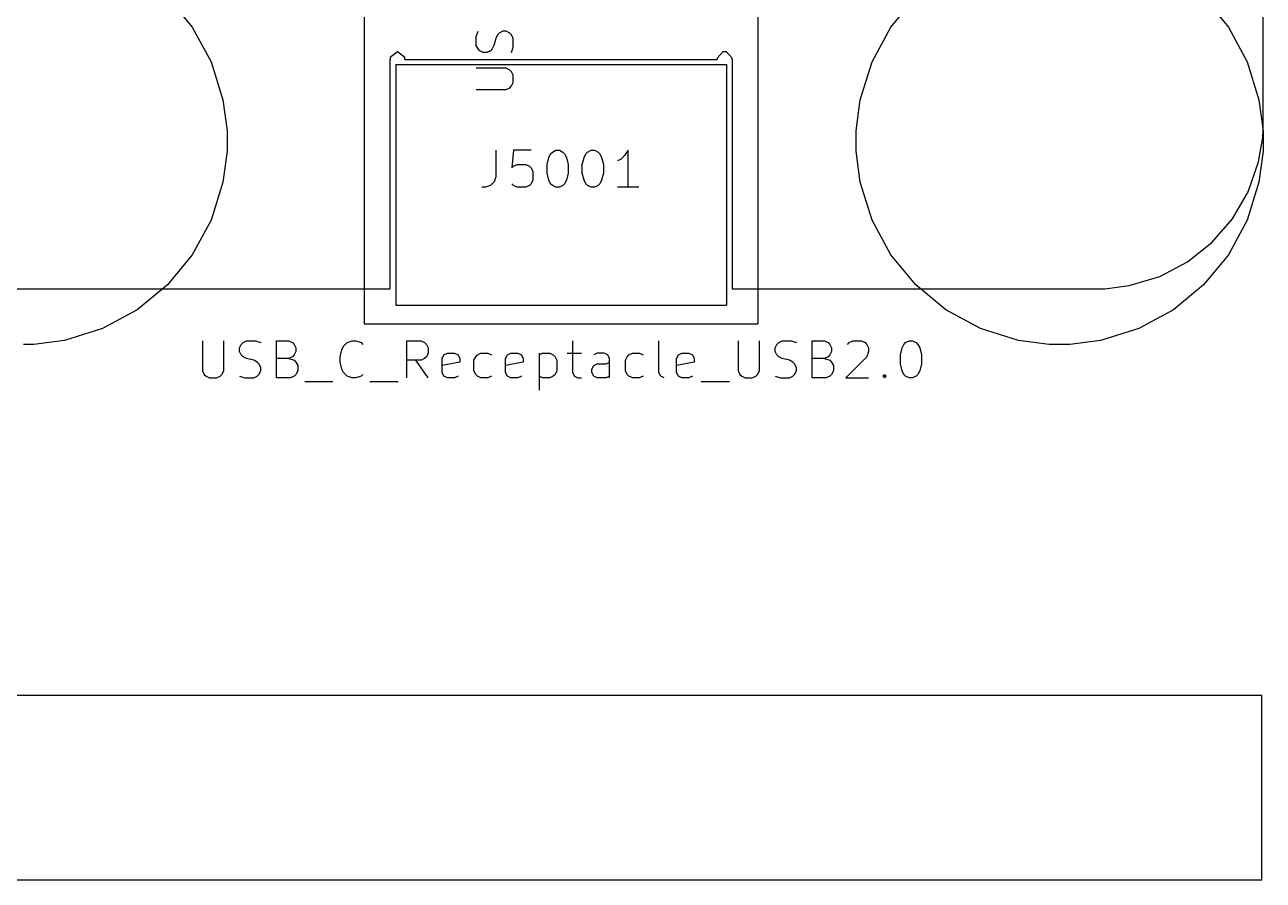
# Model space of a CAD drawing. Extents: x 0 to 141, y 0 to 216.
# Drawn here: x 100.71 to 134.18, y 0.05 to 23.16 of the extents above; entities that cross this region are included whole.
import ezdxf

# ---------------------------------------------------------------- set-up
doc = ezdxf.new("R2010")
doc.units = 0
doc.layers.get('0').update_dxf_attribs({"linetype": 'CONTINUOUS'})

msp = doc.modelspace()

# ---------------------------------------------------------------- linework, layer by layer
at = {"color": 0}
for p, q in [((134.181, 20.3385), (134.181, 65.8386)), ((109.887, 24.5043), (109.887, 15.084)), ((120.527, 24.5043), (120.527, 15.084)), ((104.567, 23.9103), (105.239, 23.0973)), ((124.117, 23.0973), (124.789, 23.9103)), ((132.567, 23.9103), (133.239, 23.0973)), ((105.239, 23.0973), (105.747, 22.163)), ((123.61, 22.163), (124.117, 23.0973)), ((133.239, 23.0973), (133.745, 22.163)), ((112.915, 22.8437), (112.963, 22.9871)), ((112.915, 22.6053), (112.915, 22.8437)), ((113.439, 22.7955), (113.392, 22.6053)), ((113.487, 22.8906), (113.439, 22.7955)), ((113.534, 22.9388), (113.487, 22.8906)), ((113.629, 22.9871), (113.534, 22.9388)), ((113.725, 22.9871), (113.629, 22.9871)), ((113.821, 22.9388), (113.725, 22.9871)), ((113.867, 22.8906), (113.821, 22.9388)), ((113.915, 22.7955), (113.867, 22.8906)), ((113.915, 22.5585), (113.915, 22.7955)), ((110.786, 22.4289), (110.586, 22.2787)), ((110.987, 22.2787), (110.786, 22.4289)), ((112.963, 22.5103), (112.915, 22.6053)), ((113.01, 22.462), (112.963, 22.5103)), ((113.105, 22.4152), (113.01, 22.462)), ((113.297, 22.462), (113.2, 22.4152)), ((113.344, 22.5103), (113.297, 22.462)), ((113.392, 22.6053), (113.344, 22.5103)), ((113.867, 22.4152), (113.915, 22.5585)), ((119.575, 22.4331), (119.425, 22.2567)), ((119.626, 22.4331), (119.575, 22.4331)), ((119.676, 22.4331), (119.626, 22.4331)), ((119.826, 22.2567), (119.676, 22.4331)), ((105.747, 22.163), (106.066, 21.1308)), ((110.586, 22.2787), (110.586, 22.2278)), ((110.586, 16.028), (110.586, 22.2278)), ((110.987, 22.2278), (110.987, 22.2787)), ((110.987, 22.2278), (119.426, 22.2278)), ((113.2, 22.4152), (113.105, 22.4152)), ((119.425, 22.2567), (119.426, 22.2278)), ((119.826, 22.2278), (119.826, 22.2567)), ((119.827, 22.2278), (119.827, 16.028)), ((123.29, 21.1308), (123.61, 22.163)), ((133.745, 22.163), (134.065, 21.1308)), ((110.738, 22.0845), (110.738, 15.5842)), ((110.738, 22.0845), (119.677, 22.0845)), ((113.725, 21.9866), (112.915, 21.9866)), ((113.821, 21.9384), (113.725, 21.9866)), ((113.867, 21.8915), (113.821, 21.9384)), ((113.915, 21.7964), (113.867, 21.8915)), ((113.915, 21.6049), (113.915, 21.7964)), ((119.677, 22.0845), (119.677, 15.5842)), ((113.725, 21.4147), (113.821, 21.4629)), ((113.821, 21.4629), (113.867, 21.5098)), ((113.867, 21.5098), (113.915, 21.6049)), ((106.066, 21.1308), (106.179, 20.2999)), ((112.915, 21.4147), (113.725, 21.4147)), ((123.179, 20.2999), (123.29, 21.1308)), ((134.065, 21.1308), (134.178, 20.2999)), ((106.179, 20.2999), (106.179, 20.0215)), ((123.179, 20.0215), (123.179, 20.2999)), ((134.056, 19.462), (134.171, 20.1194)), ((134.171, 20.1194), (134.181, 20.3385)), ((134.178, 20.2999), (134.178, 20.0215)), ((106.179, 20.0215), (106.179, 19.7445)), ((113.446, 19.7721), (113.446, 19.0569)), ((113.923, 19.7721), (113.874, 19.2953)), ((114.398, 19.7721), (113.923, 19.7721)), ((114.97, 19.7239), (115.065, 19.7721)), ((115.065, 19.7721), (115.16, 19.7721)), ((115.16, 19.7721), (115.255, 19.7239)), ((115.922, 19.7239), (116.017, 19.7721)), ((116.017, 19.7721), (116.112, 19.7721)), ((116.112, 19.7721), (116.207, 19.7239)), ((117.017, 19.7721), (116.923, 19.6288)), ((117.017, 18.7716), (117.017, 19.7721)), ((123.179, 19.7445), (123.179, 20.0215)), ((134.178, 20.0215), (134.178, 19.7445)), ((106.179, 19.7445), (106.066, 18.9136)), ((114.826, 19.3904), (114.875, 19.5805)), ((114.875, 19.5805), (114.922, 19.677)), ((114.922, 19.677), (114.97, 19.7239)), ((115.255, 19.7239), (115.303, 19.677)), ((115.303, 19.677), (115.35, 19.5805)), ((115.35, 19.5805), (115.398, 19.3904)), ((115.778, 19.3904), (115.827, 19.5805)), ((115.827, 19.5805), (115.874, 19.677)), ((115.874, 19.677), (115.922, 19.7239)), ((116.207, 19.7239), (116.255, 19.677)), ((116.255, 19.677), (116.302, 19.5805)), ((116.302, 19.5805), (116.351, 19.3904)), ((116.826, 19.5337), (116.731, 19.4855)), ((116.923, 19.6288), (116.826, 19.5337)), ((123.29, 18.9136), (123.179, 19.7445)), ((133.773, 18.649), (134.056, 19.462)), ((134.178, 19.7445), (134.065, 18.9136)), ((113.874, 19.2953), (113.923, 19.3435)), ((113.923, 19.3435), (114.017, 19.3904)), ((114.017, 19.3904), (114.254, 19.3904)), ((114.254, 19.3904), (114.351, 19.3435)), ((114.351, 19.3435), (114.398, 19.2953)), ((114.398, 19.2953), (114.446, 19.2002)), ((114.446, 19.2002), (114.446, 18.9618)), ((114.826, 19.1534), (114.826, 19.3904)), ((114.875, 18.9618), (114.826, 19.1534)), ((115.398, 19.1534), (115.35, 18.9618)), ((115.398, 19.3904), (115.398, 19.1534)), ((115.778, 19.1534), (115.778, 19.3904)), ((115.827, 18.9618), (115.778, 19.1534)), ((116.351, 19.1534), (116.302, 18.9618)), ((116.351, 19.3904), (116.351, 19.1534)), ((106.066, 18.9136), (105.747, 17.8814)), ((113.161, 18.7716), (113.065, 18.7716)), ((113.302, 18.8199), (113.161, 18.7716)), ((113.397, 18.915), (113.302, 18.8199)), ((113.446, 19.0569), (113.397, 18.915)), ((113.923, 18.8199), (113.874, 18.8667)), ((114.017, 18.7716), (113.923, 18.8199)), ((114.254, 18.7716), (114.017, 18.7716)), ((114.351, 18.8199), (114.254, 18.7716)), ((114.398, 18.8667), (114.351, 18.8199)), ((114.446, 18.9618), (114.398, 18.8667)), ((114.922, 18.8667), (114.875, 18.9618)), ((114.97, 18.8199), (114.922, 18.8667)), ((115.065, 18.7716), (114.97, 18.8199)), ((115.16, 18.7716), (115.065, 18.7716)), ((115.255, 18.8199), (115.16, 18.7716)), ((115.303, 18.8667), (115.255, 18.8199)), ((115.35, 18.9618), (115.303, 18.8667)), ((115.874, 18.8667), (115.827, 18.9618)), ((115.922, 18.8199), (115.874, 18.8667)), ((116.017, 18.7716), (115.922, 18.8199)), ((116.112, 18.7716), (116.017, 18.7716)), ((116.207, 18.8199), (116.112, 18.7716)), ((116.255, 18.8667), (116.207, 18.8199)), ((116.302, 18.9618), (116.255, 18.8667)), ((117.303, 18.7716), (116.731, 18.7716)), ((123.61, 17.8814), (123.29, 18.9136)), ((134.065, 18.9136), (133.745, 17.8814)), ((133.347, 17.9159), (133.773, 18.649)), ((105.747, 17.8814), (105.239, 16.9458)), ((124.117, 16.9458), (123.61, 17.8814)), ((132.796, 17.2806), (133.347, 17.9159)), ((133.745, 17.8814), (133.239, 16.9458)), ((132.137, 16.7569), (132.796, 17.2806)), ((105.239, 16.9458), (104.567, 16.1327)), ((124.789, 16.1327), (124.117, 16.9458)), ((131.386, 16.3628), (132.137, 16.7569)), ((133.239, 16.9458), (132.567, 16.1327)), ((104.567, 16.1327), (103.754, 15.4602)), ((125.603, 15.4602), (124.789, 16.1327)), ((129.899, 16.028), (130.561, 16.1148)), ((130.561, 16.1148), (131.386, 16.3628)), ((132.567, 16.1327), (131.753, 15.4602)), ((97.7304, 16.028), (110.586, 16.028)), ((119.827, 16.028), (129.68, 16.028)), ((129.68, 16.028), (129.899, 16.028)), ((103.754, 15.4602), (102.818, 14.9531)), ((110.738, 15.5842), (119.677, 15.5842)), ((126.537, 14.9531), (125.603, 15.4602)), ((131.753, 15.4602), (130.818, 14.9531)), ((109.887, 15.084), (120.527, 15.084)), ((102.818, 14.9531), (101.786, 14.6334)), ((127.569, 14.6334), (126.537, 14.9531)), ((130.818, 14.9531), (129.786, 14.6334)), ((100.955, 14.5204), (100.678, 14.5204)), ((101.786, 14.6334), (100.955, 14.5204)), ((105.518, 14.6224), (105.518, 13.8121)), ((106.088, 13.8121), (106.088, 14.6224)), ((106.517, 14.4308), (106.565, 14.5259)), ((106.517, 14.3357), (106.517, 14.4308)), ((106.565, 14.5259), (106.612, 14.5741)), ((106.612, 14.5741), (106.707, 14.6224)), ((106.707, 14.6224), (106.945, 14.6224)), ((106.945, 14.6224), (107.089, 14.5741)), ((107.517, 13.6219), (107.517, 14.6224)), ((107.517, 14.6224), (107.851, 14.6224)), ((107.851, 14.6224), (107.946, 14.5741)), ((107.946, 14.5741), (107.993, 14.5259)), ((107.993, 14.5259), (108.041, 14.4308)), ((108.041, 14.4308), (108.041, 14.3357)), ((109.279, 14.3839), (109.327, 14.4791)), ((109.327, 14.4791), (109.422, 14.5741)), ((109.422, 14.5741), (109.565, 14.6224)), ((109.565, 14.6224), (109.66, 14.6224)), ((109.66, 14.6224), (109.803, 14.5741)), ((109.803, 14.5741), (109.85, 14.5259)), ((111.041, 13.6219), (111.041, 14.6224)), ((111.041, 14.6224), (111.421, 14.6224)), ((111.421, 14.6224), (111.518, 14.5741)), ((111.518, 14.5741), (111.565, 14.5259)), ((111.565, 14.5259), (111.613, 14.4308)), ((111.613, 14.4308), (111.613, 14.2889)), ((115.517, 14.6224), (115.517, 13.7652)), ((117.85, 13.7652), (117.85, 14.6224)), ((119.993, 14.6224), (119.993, 13.8121)), ((120.565, 13.8121), (120.565, 14.6224)), ((120.993, 14.4308), (121.041, 14.5259)), ((120.993, 14.3357), (120.993, 14.4308)), ((121.041, 14.5259), (121.088, 14.5741)), ((121.088, 14.5741), (121.183, 14.6224)), ((121.183, 14.6224), (121.422, 14.6224)), ((121.422, 14.6224), (121.565, 14.5741)), ((121.994, 13.6219), (121.994, 14.6224)), ((121.994, 14.6224), (122.327, 14.6224)), ((122.327, 14.6224), (122.422, 14.5741)), ((122.422, 14.5741), (122.469, 14.5259)), ((122.469, 14.5259), (122.517, 14.4308)), ((122.517, 14.4308), (122.517, 14.3357)), ((122.946, 14.5259), (122.993, 14.5741)), ((122.993, 14.5741), (123.089, 14.6224)), ((123.089, 14.6224), (123.326, 14.6224)), ((123.326, 14.6224), (123.421, 14.5741)), ((123.421, 14.5741), (123.469, 14.5259)), ((123.469, 14.5259), (123.518, 14.4308)), ((123.518, 14.4308), (123.518, 14.3357)), ((124.375, 14.2407), (124.422, 14.4308)), ((124.422, 14.4308), (124.47, 14.5259)), ((124.47, 14.5259), (124.517, 14.5741)), ((124.517, 14.5741), (124.612, 14.6224)), ((124.612, 14.6224), (124.707, 14.6224)), ((124.707, 14.6224), (124.803, 14.5741)), ((124.803, 14.5741), (124.85, 14.5259)), ((124.85, 14.5259), (124.899, 14.4308)), ((124.899, 14.4308), (124.945, 14.2407)), ((128.4, 14.5204), (127.569, 14.6334)), ((128.679, 14.5204), (128.4, 14.5204)), ((128.955, 14.5204), (128.679, 14.5204)), ((129.786, 14.6334), (128.955, 14.5204)), ((106.565, 14.2407), (106.517, 14.3357)), ((106.612, 14.1924), (106.565, 14.2407)), ((106.707, 14.1456), (106.612, 14.1924)), ((106.899, 14.0973), (106.707, 14.1456)), ((106.994, 14.0505), (106.899, 14.0973)), ((107.851, 14.1456), (107.517, 14.1456)), ((107.946, 14.1924), (107.851, 14.1456)), ((107.851, 14.1456), (107.993, 14.0973)), ((107.993, 14.2407), (107.946, 14.1924)), ((108.041, 14.3357), (107.993, 14.2407)), ((107.993, 14.0973), (108.041, 14.0505)), ((109.232, 14.1924), (109.279, 14.3839)), ((109.232, 14.0505), (109.232, 14.1924)), ((111.421, 14.0973), (111.041, 14.0973)), ((111.613, 13.6219), (111.28, 14.0973)), ((111.518, 14.1456), (111.421, 14.0973)), ((111.565, 14.1924), (111.518, 14.1456)), ((111.613, 14.2889), (111.565, 14.1924)), ((111.993, 14.1456), (112.042, 14.2407)), ((111.993, 13.7652), (111.993, 14.1456)), ((112.042, 14.2407), (112.136, 14.2889)), ((112.136, 14.2889), (112.327, 14.2889)), ((112.327, 14.2889), (112.422, 14.2407)), ((112.422, 14.2407), (112.47, 14.1456)), ((112.47, 14.1456), (112.47, 14.0505)), ((112.85, 14.0973), (112.898, 14.1924)), ((112.85, 13.8121), (112.85, 14.0973)), ((112.898, 14.1924), (112.945, 14.2407)), ((112.945, 14.2407), (113.041, 14.2889)), ((113.041, 14.2889), (113.231, 14.2889)), ((113.231, 14.2889), (113.327, 14.2407)), ((113.707, 14.1456), (113.756, 14.2407)), ((113.707, 13.7652), (113.707, 14.1456)), ((113.756, 14.2407), (113.851, 14.2889)), ((113.851, 14.2889), (114.041, 14.2889)), ((114.041, 14.2889), (114.136, 14.2407)), ((114.136, 14.2407), (114.184, 14.1456)), ((114.184, 14.1456), (114.184, 14.0505)), ((114.613, 14.2889), (114.613, 13.2884)), ((114.613, 14.2407), (114.708, 14.2889)), ((114.708, 14.2889), (114.898, 14.2889)), ((114.898, 14.2889), (114.993, 14.2407)), ((114.993, 14.2407), (115.042, 14.1924)), ((115.042, 14.1924), (115.088, 14.0973)), ((115.088, 14.0973), (115.088, 13.8121)), ((115.375, 14.2889), (115.755, 14.2889)), ((116.184, 14.2889), (116.089, 14.2407)), ((116.374, 14.2889), (116.184, 14.2889)), ((116.469, 14.2407), (116.374, 14.2889)), ((116.517, 14.1456), (116.469, 14.2407)), ((116.517, 13.6219), (116.517, 14.1456)), ((116.946, 14.0973), (116.993, 14.1924)), ((116.946, 13.8121), (116.946, 14.0973)), ((116.993, 14.1924), (117.041, 14.2407)), ((117.041, 14.2407), (117.136, 14.2889)), ((117.136, 14.2889), (117.326, 14.2889)), ((117.326, 14.2889), (117.421, 14.2407)), ((118.327, 14.1456), (118.375, 14.2407)), ((118.327, 13.7652), (118.327, 14.1456)), ((118.375, 14.2407), (118.47, 14.2889)), ((118.47, 14.2889), (118.66, 14.2889)), ((118.66, 14.2889), (118.755, 14.2407)), ((118.755, 14.2407), (118.804, 14.1456)), ((118.804, 14.1456), (118.804, 14.0505)), ((121.041, 14.2407), (120.993, 14.3357)), ((121.088, 14.1924), (121.041, 14.2407)), ((121.183, 14.1456), (121.088, 14.1924)), ((121.375, 14.0973), (121.183, 14.1456)), ((121.47, 14.0505), (121.375, 14.0973)), ((122.327, 14.1456), (121.994, 14.1456)), ((122.422, 14.1924), (122.327, 14.1456)), ((122.327, 14.1456), (122.469, 14.0973)), ((122.469, 14.2407), (122.422, 14.1924)), ((122.517, 14.3357), (122.469, 14.2407)), ((122.469, 14.0973), (122.517, 14.0505)), ((123.469, 14.1924), (122.898, 13.6219)), ((123.518, 14.3357), (123.469, 14.1924)), ((124.375, 14.0022), (124.375, 14.2407)), ((124.945, 14.2407), (124.945, 14.0022)), ((105.518, 13.8121), (105.565, 13.717)), ((106.041, 13.717), (106.088, 13.8121)), ((107.041, 14.0022), (106.994, 14.0505)), ((107.089, 13.9072), (107.041, 14.0022)), ((107.041, 13.717), (107.089, 13.8121)), ((107.089, 13.8121), (107.089, 13.9072)), ((108.041, 14.0505), (108.089, 13.9554)), ((108.089, 13.8121), (108.041, 13.717)), ((108.089, 13.9554), (108.089, 13.8121)), ((109.279, 13.8603), (109.232, 14.0505)), ((109.327, 13.7652), (109.279, 13.8603)), ((109.422, 13.6688), (109.327, 13.7652)), ((112.47, 14.0505), (111.993, 13.9554)), ((112.042, 13.6688), (111.993, 13.7652)), ((112.898, 13.717), (112.85, 13.8121)), ((114.184, 14.0505), (113.707, 13.9554)), ((113.756, 13.6688), (113.707, 13.7652)), ((115.088, 13.8121), (115.042, 13.717)), ((115.517, 13.7652), (115.565, 13.6688)), ((116.041, 13.8603), (116.089, 13.9554)), ((116.041, 13.7652), (116.041, 13.8603)), ((116.089, 13.6688), (116.041, 13.7652)), ((116.089, 13.9554), (116.184, 14.0022)), ((116.184, 14.0022), (116.422, 14.0022)), ((116.422, 14.0022), (116.517, 14.0505)), ((116.993, 13.717), (116.946, 13.8121)), ((117.898, 13.6688), (117.85, 13.7652)), ((118.804, 14.0505), (118.327, 13.9554)), ((118.375, 13.6688), (118.327, 13.7652)), ((119.993, 13.8121), (120.041, 13.717)), ((120.518, 13.717), (120.565, 13.8121)), ((121.517, 14.0022), (121.47, 14.0505)), ((121.565, 13.9072), (121.517, 14.0022)), ((121.517, 13.717), (121.565, 13.8121)), ((121.565, 13.8121), (121.565, 13.9072)), ((122.517, 14.0505), (122.564, 13.9554)), ((122.564, 13.8121), (122.517, 13.717)), ((122.564, 13.9554), (122.564, 13.8121)), ((124.422, 13.8121), (124.375, 14.0022)), ((124.47, 13.717), (124.422, 13.8121)), ((124.899, 13.8121), (124.85, 13.717)), ((124.945, 14.0022), (124.899, 13.8121)), ((105.565, 13.717), (105.613, 13.6688)), ((105.613, 13.6688), (105.708, 13.6219)), ((105.708, 13.6219), (105.898, 13.6219)), ((105.898, 13.6219), (105.993, 13.6688)), ((105.993, 13.6688), (106.041, 13.717)), ((106.517, 13.6688), (106.66, 13.6219)), ((106.66, 13.6219), (106.899, 13.6219)), ((106.899, 13.6219), (106.994, 13.6688)), ((106.994, 13.6688), (107.041, 13.717)), ((107.898, 13.6219), (107.517, 13.6219)), ((107.993, 13.6688), (107.898, 13.6219)), ((108.041, 13.717), (107.993, 13.6688)), ((108.279, 13.5268), (109.041, 13.5268)), ((109.565, 13.6219), (109.422, 13.6688)), ((109.66, 13.6219), (109.565, 13.6219)), ((109.803, 13.6688), (109.66, 13.6219)), ((109.85, 13.717), (109.803, 13.6688)), ((110.041, 13.5268), (110.803, 13.5268)), ((112.136, 13.6219), (112.042, 13.6688)), ((112.327, 13.6219), (112.136, 13.6219)), ((112.422, 13.6688), (112.327, 13.6219)), ((112.945, 13.6688), (112.898, 13.717)), ((113.041, 13.6219), (112.945, 13.6688)), ((113.231, 13.6219), (113.041, 13.6219)), ((113.327, 13.6688), (113.231, 13.6219)), ((113.851, 13.6219), (113.756, 13.6688)), ((114.041, 13.6219), (113.851, 13.6219)), ((114.136, 13.6688), (114.041, 13.6219)), ((114.708, 13.6219), (114.613, 13.6688)), ((114.898, 13.6219), (114.708, 13.6219)), ((114.993, 13.6688), (114.898, 13.6219)), ((115.042, 13.717), (114.993, 13.6688)), ((115.565, 13.6688), (115.66, 13.6219)), ((115.66, 13.6219), (115.755, 13.6219)), ((116.184, 13.6219), (116.089, 13.6688)), ((116.422, 13.6219), (116.184, 13.6219)), ((116.517, 13.6688), (116.422, 13.6219)), ((117.041, 13.6688), (116.993, 13.717)), ((117.136, 13.6219), (117.041, 13.6688)), ((117.326, 13.6219), (117.136, 13.6219)), ((117.421, 13.6688), (117.326, 13.6219)), ((117.993, 13.6219), (117.898, 13.6688)), ((118.47, 13.6219), (118.375, 13.6688)), ((118.66, 13.6219), (118.47, 13.6219)), ((118.755, 13.6688), (118.66, 13.6219)), ((118.994, 13.5268), (119.756, 13.5268)), ((120.041, 13.717), (120.089, 13.6688)), ((120.089, 13.6688), (120.184, 13.6219)), ((120.184, 13.6219), (120.374, 13.6219)), ((120.374, 13.6219), (120.469, 13.6688)), ((120.469, 13.6688), (120.518, 13.717)), ((120.993, 13.6688), (121.136, 13.6219)), ((121.136, 13.6219), (121.375, 13.6219)), ((121.375, 13.6219), (121.47, 13.6688)), ((121.47, 13.6688), (121.517, 13.717)), ((122.374, 13.6219), (121.994, 13.6219)), ((122.469, 13.6688), (122.374, 13.6219)), ((122.517, 13.717), (122.469, 13.6688)), ((122.898, 13.6219), (123.518, 13.6219)), ((123.898, 13.6688), (123.946, 13.717)), ((123.946, 13.6219), (123.898, 13.6688)), ((123.946, 13.717), (123.993, 13.6688)), ((123.946, 13.717), (123.946, 13.6219)), ((123.993, 13.6688), (123.946, 13.6219)), ((124.517, 13.6688), (124.47, 13.717)), ((124.612, 13.6219), (124.517, 13.6688)), ((124.707, 13.6219), (124.612, 13.6219)), ((124.803, 13.6688), (124.707, 13.6219)), ((124.85, 13.717), (124.803, 13.6688)), ((88.7003, 5.05051), (134.141, 5.05051)), ((134.141, 0.05099), (134.141, 5.05051)), ((134.141, 0.05099), (0.06063, 0.05099))]:
    msp.add_line(p, q, dxfattribs=at)

doc.saveas('drawing.dxf')
